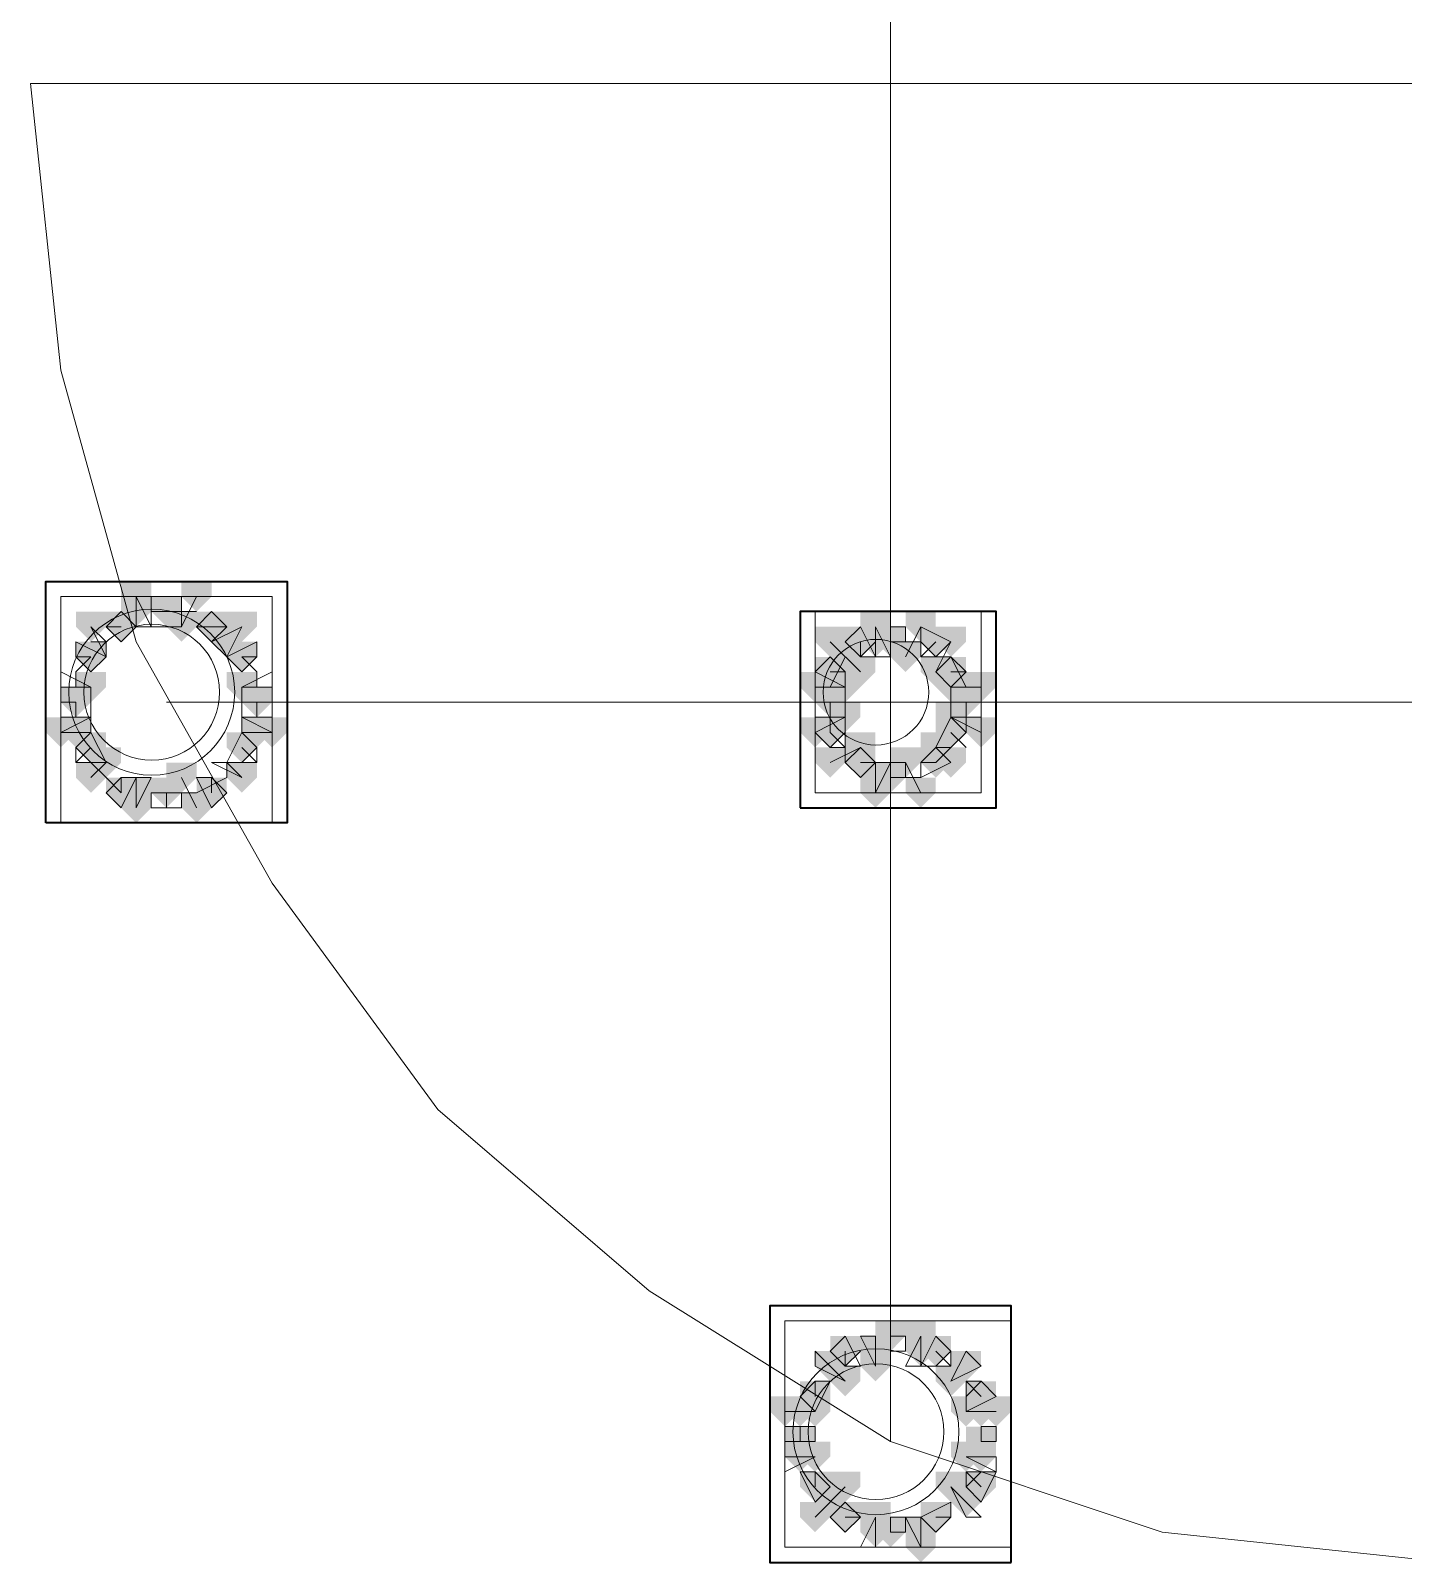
# Model space of a CAD drawing. Header units: millimetres. Extents: x 2315 to 4619, y 1334 to 1897.
# Drawn here: x 3914.03 to 3919.58, y 1548.72 to 1554.92 of the extents above; entities that cross this region are included whole.
import ezdxf

# ---------------------------------------------------------------- set-up
doc = ezdxf.new("R2010")
doc.units = ezdxf.units.MM
for name, color, linetype, true_color in [('PDF_10', 7, 'Continuous', 0x00b85c), ('PDF_AXIS', 7, 'Continuous', 0x00b85c), ('PDF_柱构件', 7, 'Continuous', 0x00b85c), ('PDF_转运站初步方案', 7, 'Continuous', 0x00b85c)]:
    doc.layers.add(name, color=color, linetype=linetype, true_color=true_color)
doc.layers.add('PDF_中心线层', color=1, linetype='Continuous')
doc.layers.add('PDF_粗实线层', color=7, linetype='Continuous')

msp = doc.modelspace()

# ---------------------------------------------------------------- hatches: boundary and pattern name
at = {"layer": 'PDF_10', "transparency": 33554559}
for points in [[(3914.5766, 1552.6298), (3914.5155, 1552.6298), (3914.5155, 1552.5687), (3914.5766, 1552.5076), (3914.6376, 1552.5687), (3914.6376, 1552.6298)], [(3914.5766, 1552.6298), (3914.5155, 1552.6298), (3914.5155, 1552.5687), (3914.5766, 1552.5076), (3914.6376, 1552.5687), (3914.6376, 1552.6298)], [(3914.5766, 1552.6298), (3914.5155, 1552.6298), (3914.5155, 1552.5687), (3914.5766, 1552.5076), (3914.6376, 1552.5687), (3914.6376, 1552.6298)], [(3914.3933, 1552.5687), (3914.3322, 1552.5687), (3914.3322, 1552.5076), (3914.3933, 1552.4466), (3914.4544, 1552.5076), (3914.4544, 1552.5687)], [(3914.3933, 1552.5687), (3914.3322, 1552.5687), (3914.3322, 1552.5076), (3914.3933, 1552.4466), (3914.4544, 1552.5076), (3914.4544, 1552.5687)], [(3914.3933, 1552.5687), (3914.3322, 1552.5687), (3914.3322, 1552.5076), (3914.3933, 1552.4466), (3914.4544, 1552.5076), (3914.4544, 1552.5687)], [(3914.7598, 1552.5687), (3914.6987, 1552.5687), (3914.6987, 1552.5076), (3914.7598, 1552.4466), (3914.8209, 1552.5076), (3914.8209, 1552.5687)], [(3914.7598, 1552.5687), (3914.6987, 1552.5687), (3914.6987, 1552.5076), (3914.7598, 1552.4466), (3914.8209, 1552.5076), (3914.8209, 1552.5687)], [(3914.7598, 1552.5687), (3914.6987, 1552.5687), (3914.6987, 1552.5076), (3914.7598, 1552.4466), (3914.8209, 1552.5076), (3914.8209, 1552.5687)], [(3917.3863, 1552.5076), (3917.3252, 1552.5076), (3917.3252, 1552.4466), (3917.3863, 1552.3855), (3917.4474, 1552.4466), (3917.4474, 1552.5076)], [(3917.3863, 1552.5076), (3917.3252, 1552.5076), (3917.3252, 1552.4466), (3917.3863, 1552.3855), (3917.4474, 1552.4466), (3917.4474, 1552.5076)], [(3917.5085, 1552.5076), (3917.4474, 1552.5076), (3917.4474, 1552.4466), (3917.5085, 1552.3855), (3917.5695, 1552.4466), (3917.5695, 1552.5076)], [(3917.5085, 1552.5076), (3917.4474, 1552.5076), (3917.4474, 1552.4466), (3917.5085, 1552.3855), (3917.5695, 1552.4466), (3917.5695, 1552.5076)], [(3917.6917, 1552.5076), (3917.6306, 1552.5076), (3917.6306, 1552.4466), (3917.6917, 1552.3855), (3917.7528, 1552.4466), (3917.7528, 1552.5076)], [(3917.6917, 1552.5076), (3917.6306, 1552.5076), (3917.6306, 1552.4466), (3917.6917, 1552.3855), (3917.7528, 1552.4466), (3917.7528, 1552.5076)], [(3914.2712, 1552.4466), (3914.2101, 1552.4466), (3914.2101, 1552.3855), (3914.2712, 1552.3244), (3914.3322, 1552.3855), (3914.3322, 1552.4466)], [(3914.2712, 1552.4466), (3914.2101, 1552.4466), (3914.2101, 1552.3855), (3914.2712, 1552.3244), (3914.3322, 1552.3855), (3914.3322, 1552.4466)], [(3914.882, 1552.4466), (3914.8209, 1552.4466), (3914.8209, 1552.3855), (3914.882, 1552.3244), (3914.943, 1552.3855), (3914.943, 1552.4466)], [(3914.882, 1552.4466), (3914.8209, 1552.4466), (3914.8209, 1552.3855), (3914.882, 1552.3244), (3914.943, 1552.3855), (3914.943, 1552.4466)], [(3917.2641, 1552.3855), (3917.203, 1552.3855), (3917.203, 1552.3244), (3917.2641, 1552.2633), (3917.3252, 1552.3244), (3917.3252, 1552.3855)], [(3917.2641, 1552.3855), (3917.203, 1552.3855), (3917.203, 1552.3244), (3917.2641, 1552.2633), (3917.3252, 1552.3244), (3917.3252, 1552.3855)], [(3917.7528, 1552.3855), (3917.6917, 1552.3855), (3917.6917, 1552.3244), (3917.7528, 1552.2633), (3917.8139, 1552.3244), (3917.8139, 1552.3855)], [(3917.7528, 1552.3855), (3917.6917, 1552.3855), (3917.6917, 1552.3244), (3917.7528, 1552.2633), (3917.8139, 1552.3244), (3917.8139, 1552.3855)], [(3914.2101, 1552.2633), (3914.149, 1552.2633), (3914.149, 1552.2022), (3914.2101, 1552.1412), (3914.2712, 1552.2022), (3914.2712, 1552.2633)], [(3914.2101, 1552.2633), (3914.149, 1552.2633), (3914.149, 1552.2022), (3914.2101, 1552.1412), (3914.2712, 1552.2022), (3914.2712, 1552.2633)], [(3914.943, 1552.2633), (3914.882, 1552.2633), (3914.882, 1552.2022), (3914.943, 1552.1412), (3915.0041, 1552.2022), (3915.0041, 1552.2633)], [(3914.943, 1552.2633), (3914.882, 1552.2633), (3914.882, 1552.2022), (3914.943, 1552.1412), (3915.0041, 1552.2022), (3915.0041, 1552.2633)], [(3914.943, 1552.2633), (3914.882, 1552.2633), (3914.882, 1552.2022), (3914.943, 1552.1412), (3915.0041, 1552.2022), (3915.0041, 1552.2633)], [(3917.2641, 1552.2633), (3917.203, 1552.2633), (3917.203, 1552.2022), (3917.2641, 1552.1412), (3917.3252, 1552.2022), (3917.3252, 1552.2633)], [(3917.2641, 1552.2633), (3917.203, 1552.2633), (3917.203, 1552.2022), (3917.2641, 1552.1412), (3917.3252, 1552.2022), (3917.3252, 1552.2633)], [(3917.8139, 1552.2633), (3917.7528, 1552.2633), (3917.7528, 1552.2022), (3917.8139, 1552.1412), (3917.8749, 1552.2022), (3917.8749, 1552.2633)], [(3917.8139, 1552.2633), (3917.7528, 1552.2633), (3917.7528, 1552.2022), (3917.8139, 1552.1412), (3917.8749, 1552.2022), (3917.8749, 1552.2633)], [(3917.2641, 1552.1412), (3917.203, 1552.1412), (3917.203, 1552.0801), (3917.2641, 1552.019), (3917.3252, 1552.0801), (3917.3252, 1552.1412)], [(3917.2641, 1552.1412), (3917.203, 1552.1412), (3917.203, 1552.0801), (3917.2641, 1552.019), (3917.3252, 1552.0801), (3917.3252, 1552.1412)], [(3917.7528, 1552.1412), (3917.6917, 1552.1412), (3917.6917, 1552.0801), (3917.7528, 1552.019), (3917.8139, 1552.0801), (3917.8139, 1552.1412)], [(3917.7528, 1552.1412), (3917.6917, 1552.1412), (3917.6917, 1552.0801), (3917.7528, 1552.019), (3917.8139, 1552.0801), (3917.8139, 1552.1412)], [(3914.2712, 1552.0801), (3914.2101, 1552.0801), (3914.2101, 1552.019), (3914.2712, 1551.9579), (3914.3322, 1552.019), (3914.3322, 1552.0801)], [(3914.2712, 1552.0801), (3914.2101, 1552.0801), (3914.2101, 1552.019), (3914.2712, 1551.9579), (3914.3322, 1552.019), (3914.3322, 1552.0801)], [(3914.882, 1552.0801), (3914.8209, 1552.0801), (3914.8209, 1552.019), (3914.882, 1551.9579), (3914.943, 1552.019), (3914.943, 1552.0801)], [(3914.882, 1552.0801), (3914.8209, 1552.0801), (3914.8209, 1552.019), (3914.882, 1551.9579), (3914.943, 1552.019), (3914.943, 1552.0801)], [(3917.3863, 1552.019), (3917.3252, 1552.019), (3917.3252, 1551.9579), (3917.3863, 1551.8968), (3917.4474, 1551.9579), (3917.4474, 1552.019)], [(3917.3863, 1552.019), (3917.3252, 1552.019), (3917.3252, 1551.9579), (3917.3863, 1551.8968), (3917.4474, 1551.9579), (3917.4474, 1552.019)], [(3917.3863, 1552.019), (3917.3252, 1552.019), (3917.3252, 1551.9579), (3917.3863, 1551.8968), (3917.4474, 1551.9579), (3917.4474, 1552.019)], [(3917.6917, 1552.019), (3917.6306, 1552.019), (3917.6306, 1551.9579), (3917.6917, 1551.8968), (3917.7528, 1551.9579), (3917.7528, 1552.019)], [(3917.6917, 1552.019), (3917.6306, 1552.019), (3917.6306, 1551.9579), (3917.6917, 1551.8968), (3917.7528, 1551.9579), (3917.7528, 1552.019)], [(3917.5085, 1551.9579), (3917.4474, 1551.9579), (3917.4474, 1551.8968), (3917.5085, 1551.8357), (3917.5695, 1551.8968), (3917.5695, 1551.9579)], [(3917.5085, 1551.9579), (3917.4474, 1551.9579), (3917.4474, 1551.8968), (3917.5085, 1551.8357), (3917.5695, 1551.8968), (3917.5695, 1551.9579)], [(3914.3933, 1551.8968), (3914.3322, 1551.8968), (3914.3322, 1551.8357), (3914.3933, 1551.7747), (3914.4544, 1551.8357), (3914.4544, 1551.8968)], [(3914.3933, 1551.8968), (3914.3322, 1551.8968), (3914.3322, 1551.8357), (3914.3933, 1551.7747), (3914.4544, 1551.8357), (3914.4544, 1551.8968)], [(3914.5766, 1551.8968), (3914.5155, 1551.8968), (3914.5155, 1551.8357), (3914.5766, 1551.7747), (3914.6376, 1551.8357), (3914.6376, 1551.8968)], [(3914.5766, 1551.8968), (3914.5155, 1551.8968), (3914.5155, 1551.8357), (3914.5766, 1551.7747), (3914.6376, 1551.8357), (3914.6376, 1551.8968)], [(3914.7598, 1551.8968), (3914.6987, 1551.8968), (3914.6987, 1551.8357), (3914.7598, 1551.7747), (3914.8209, 1551.8357), (3914.8209, 1551.8968)], [(3914.7598, 1551.8968), (3914.6987, 1551.8968), (3914.6987, 1551.8357), (3914.7598, 1551.7747), (3914.8209, 1551.8357), (3914.8209, 1551.8968)], [(3917.5085, 1549.6979), (3917.4474, 1549.6979), (3917.4474, 1549.6368), (3917.5085, 1549.5757), (3917.5695, 1549.6368), (3917.5695, 1549.6979)], [(3917.5085, 1549.6979), (3917.4474, 1549.6979), (3917.4474, 1549.6368), (3917.5085, 1549.5757), (3917.5695, 1549.6368), (3917.5695, 1549.6979)], [(3917.3252, 1549.6368), (3917.2641, 1549.6368), (3917.2641, 1549.5757), (3917.3252, 1549.5147), (3917.3863, 1549.5757), (3917.3863, 1549.6368)], [(3917.3252, 1549.6368), (3917.2641, 1549.6368), (3917.2641, 1549.5757), (3917.3252, 1549.5147), (3917.3863, 1549.5757), (3917.3863, 1549.6368)], [(3917.6917, 1549.6368), (3917.6306, 1549.6368), (3917.6306, 1549.5757), (3917.6917, 1549.5147), (3917.7528, 1549.5757), (3917.7528, 1549.6368)], [(3917.6917, 1549.6368), (3917.6306, 1549.6368), (3917.6306, 1549.5757), (3917.6917, 1549.5147), (3917.7528, 1549.5757), (3917.7528, 1549.6368)], [(3917.203, 1549.4536), (3917.142, 1549.4536), (3917.142, 1549.3925), (3917.203, 1549.3314), (3917.2641, 1549.3925), (3917.2641, 1549.4536)], [(3917.203, 1549.4536), (3917.142, 1549.4536), (3917.142, 1549.3925), (3917.203, 1549.3314), (3917.2641, 1549.3925), (3917.2641, 1549.4536)], [(3917.8749, 1549.4536), (3917.8139, 1549.4536), (3917.8139, 1549.3925), (3917.8749, 1549.3314), (3917.936, 1549.3925), (3917.936, 1549.4536)], [(3917.8749, 1549.4536), (3917.8139, 1549.4536), (3917.8139, 1549.3925), (3917.8749, 1549.3314), (3917.936, 1549.3925), (3917.936, 1549.4536)], [(3917.142, 1549.2703), (3917.0809, 1549.2703), (3917.0809, 1549.2093), (3917.142, 1549.1482), (3917.203, 1549.2093), (3917.203, 1549.2703)], [(3917.142, 1549.2703), (3917.0809, 1549.2703), (3917.0809, 1549.2093), (3917.142, 1549.1482), (3917.203, 1549.2093), (3917.203, 1549.2703)], [(3917.8749, 1549.2703), (3917.8139, 1549.2703), (3917.8139, 1549.2093), (3917.8749, 1549.1482), (3917.936, 1549.2093), (3917.936, 1549.2703)], [(3917.8749, 1549.2703), (3917.8139, 1549.2703), (3917.8139, 1549.2093), (3917.8749, 1549.1482), (3917.936, 1549.2093), (3917.936, 1549.2703)], [(3917.203, 1549.0871), (3917.142, 1549.0871), (3917.142, 1549.026), (3917.203, 1548.9649), (3917.2641, 1549.026), (3917.2641, 1549.0871)], [(3917.203, 1549.0871), (3917.142, 1549.0871), (3917.142, 1549.026), (3917.203, 1548.9649), (3917.2641, 1549.026), (3917.2641, 1549.0871)], [(3917.8749, 1549.0871), (3917.8139, 1549.0871), (3917.8139, 1549.026), (3917.8749, 1548.9649), (3917.936, 1549.026), (3917.936, 1549.0871)], [(3917.8749, 1549.0871), (3917.8139, 1549.0871), (3917.8139, 1549.026), (3917.8749, 1548.9649), (3917.936, 1549.026), (3917.936, 1549.0871)], [(3917.3252, 1548.9649), (3917.2641, 1548.9649), (3917.2641, 1548.9039), (3917.3252, 1548.8428), (3917.3863, 1548.9039), (3917.3863, 1548.9649)], [(3917.3252, 1548.9649), (3917.2641, 1548.9649), (3917.2641, 1548.9039), (3917.3252, 1548.8428), (3917.3863, 1548.9039), (3917.3863, 1548.9649)], [(3917.3252, 1548.9649), (3917.2641, 1548.9649), (3917.2641, 1548.9039), (3917.3252, 1548.8428), (3917.3863, 1548.9039), (3917.3863, 1548.9649)], [(3917.6917, 1548.9649), (3917.6306, 1548.9649), (3917.6306, 1548.9039), (3917.6917, 1548.8428), (3917.7528, 1548.9039), (3917.7528, 1548.9649)], [(3917.6917, 1548.9649), (3917.6306, 1548.9649), (3917.6306, 1548.9039), (3917.6917, 1548.8428), (3917.7528, 1548.9039), (3917.7528, 1548.9649)], [(3917.5085, 1548.9039), (3917.4474, 1548.9039), (3917.4474, 1548.8428), (3917.5085, 1548.7817), (3917.5695, 1548.8428), (3917.5695, 1548.9039)], [(3917.5085, 1548.9039), (3917.4474, 1548.9039), (3917.4474, 1548.8428), (3917.5085, 1548.7817), (3917.5695, 1548.8428), (3917.5695, 1548.9039)]]:
    msp.add_hatch(color=6, dxfattribs=at).paths.add_polyline_path(points)
at = {"layer": 'PDF_柱构件', "transparency": 33554559}
for points in [[(3914.4544, 1552.6909), (3914.3933, 1552.6909), (3914.3933, 1552.6298), (3914.4544, 1552.5687), (3914.5155, 1552.6298), (3914.5155, 1552.6909)], [(3914.6987, 1552.6909), (3914.6376, 1552.6909), (3914.6376, 1552.6298), (3914.6987, 1552.5687), (3914.7598, 1552.6298), (3914.7598, 1552.6909)], [(3914.4544, 1552.6298), (3914.3933, 1552.6298), (3914.3933, 1552.5687), (3914.4544, 1552.5076), (3914.5155, 1552.5687), (3914.5155, 1552.6298)], [(3914.2712, 1552.5687), (3914.2101, 1552.5687), (3914.2101, 1552.5076), (3914.2712, 1552.4466), (3914.3322, 1552.5076), (3914.3322, 1552.5687)], [(3914.6376, 1552.5687), (3914.5766, 1552.5687), (3914.5766, 1552.5076), (3914.6376, 1552.4466), (3914.6987, 1552.5076), (3914.6987, 1552.5687)], [(3914.882, 1552.5687), (3914.8209, 1552.5687), (3914.8209, 1552.5076), (3914.882, 1552.4466), (3914.943, 1552.5076), (3914.943, 1552.5687)], [(3917.4474, 1552.5687), (3917.3863, 1552.5687), (3917.3863, 1552.5076), (3917.4474, 1552.4466), (3917.5085, 1552.5076), (3917.5085, 1552.5687)], [(3917.6306, 1552.5687), (3917.5695, 1552.5687), (3917.5695, 1552.5076), (3917.6306, 1552.4466), (3917.6917, 1552.5076), (3917.6917, 1552.5687)], [(3914.8209, 1552.5076), (3914.7598, 1552.5076), (3914.7598, 1552.4466), (3914.8209, 1552.3855), (3914.882, 1552.4466), (3914.882, 1552.5076)], [(3917.2641, 1552.5076), (3917.203, 1552.5076), (3917.203, 1552.4466), (3917.2641, 1552.3855), (3917.3252, 1552.4466), (3917.3252, 1552.5076)], [(3917.4474, 1552.5076), (3917.3863, 1552.5076), (3917.3863, 1552.4466), (3917.4474, 1552.3855), (3917.5085, 1552.4466), (3917.5085, 1552.5076)], [(3917.7528, 1552.5076), (3917.6917, 1552.5076), (3917.6917, 1552.4466), (3917.7528, 1552.3855), (3917.8139, 1552.4466), (3917.8139, 1552.5076)], [(3917.3252, 1552.4466), (3917.2641, 1552.4466), (3917.2641, 1552.3855), (3917.3252, 1552.3244), (3917.3863, 1552.3855), (3917.3863, 1552.4466)], [(3917.5695, 1552.4466), (3917.5085, 1552.4466), (3917.5085, 1552.3855), (3917.5695, 1552.3244), (3917.6306, 1552.3855), (3917.6306, 1552.4466)], [(3917.3863, 1552.3855), (3917.3252, 1552.3855), (3917.3252, 1552.3244), (3917.3863, 1552.2633), (3917.4474, 1552.3244), (3917.4474, 1552.3855)], [(3917.6917, 1552.3855), (3917.6306, 1552.3855), (3917.6306, 1552.3244), (3917.6917, 1552.2633), (3917.7528, 1552.3244), (3917.7528, 1552.3855)], [(3914.2712, 1552.3244), (3914.2101, 1552.3244), (3914.2101, 1552.2633), (3914.2712, 1552.2022), (3914.3322, 1552.2633), (3914.3322, 1552.3244)], [(3914.882, 1552.3244), (3914.8209, 1552.3244), (3914.8209, 1552.2633), (3914.882, 1552.2022), (3914.943, 1552.2633), (3914.943, 1552.3244)], [(3917.203, 1552.3244), (3917.142, 1552.3244), (3917.142, 1552.2633), (3917.203, 1552.2022), (3917.2641, 1552.2633), (3917.2641, 1552.3244)], [(3917.2641, 1552.3244), (3917.203, 1552.3244), (3917.203, 1552.2633), (3917.2641, 1552.2022), (3917.3252, 1552.2633), (3917.3252, 1552.3244)], [(3917.3252, 1552.3244), (3917.2641, 1552.3244), (3917.2641, 1552.2633), (3917.3252, 1552.2022), (3917.3863, 1552.2633), (3917.3863, 1552.3244)], [(3917.7528, 1552.3244), (3917.6917, 1552.3244), (3917.6917, 1552.2633), (3917.7528, 1552.2022), (3917.8139, 1552.2633), (3917.8139, 1552.3244)], [(3917.8139, 1552.3244), (3917.7528, 1552.3244), (3917.7528, 1552.2633), (3917.8139, 1552.2022), (3917.8749, 1552.2633), (3917.8749, 1552.3244)], [(3917.8749, 1552.3244), (3917.8139, 1552.3244), (3917.8139, 1552.2633), (3917.8749, 1552.2022), (3917.936, 1552.2633), (3917.936, 1552.3244)], [(3917.3252, 1552.2022), (3917.2641, 1552.2022), (3917.2641, 1552.1412), (3917.3252, 1552.0801), (3917.3863, 1552.1412), (3917.3863, 1552.2022)], [(3917.7528, 1552.2022), (3917.6917, 1552.2022), (3917.6917, 1552.1412), (3917.7528, 1552.0801), (3917.8139, 1552.1412), (3917.8139, 1552.2022)], [(3914.149, 1552.1412), (3914.0879, 1552.1412), (3914.0879, 1552.0801), (3914.149, 1552.019), (3914.2101, 1552.0801), (3914.2101, 1552.1412)], [(3914.2101, 1552.1412), (3914.149, 1552.1412), (3914.149, 1552.0801), (3914.2101, 1552.019), (3914.2712, 1552.0801), (3914.2712, 1552.1412)], [(3914.943, 1552.1412), (3914.882, 1552.1412), (3914.882, 1552.0801), (3914.943, 1552.019), (3915.0041, 1552.0801), (3915.0041, 1552.1412)], [(3915.0041, 1552.1412), (3914.943, 1552.1412), (3914.943, 1552.0801), (3915.0041, 1552.019), (3915.0652, 1552.0801), (3915.0652, 1552.1412)], [(3917.203, 1552.1412), (3917.142, 1552.1412), (3917.142, 1552.0801), (3917.203, 1552.019), (3917.2641, 1552.0801), (3917.2641, 1552.1412)], [(3917.8749, 1552.1412), (3917.8139, 1552.1412), (3917.8139, 1552.0801), (3917.8749, 1552.019), (3917.936, 1552.0801), (3917.936, 1552.1412)], [(3917.3863, 1552.0801), (3917.3252, 1552.0801), (3917.3252, 1552.019), (3917.3863, 1551.9579), (3917.4474, 1552.019), (3917.4474, 1552.0801)], [(3917.6917, 1552.0801), (3917.6306, 1552.0801), (3917.6306, 1552.019), (3917.6917, 1551.9579), (3917.7528, 1552.019), (3917.7528, 1552.0801)], [(3914.3322, 1552.019), (3914.2712, 1552.019), (3914.2712, 1551.9579), (3914.3322, 1551.8968), (3914.3933, 1551.9579), (3914.3933, 1552.019)], [(3917.2641, 1552.019), (3917.203, 1552.019), (3917.203, 1551.9579), (3917.2641, 1551.8968), (3917.3252, 1551.9579), (3917.3252, 1552.019)], [(3917.5695, 1552.019), (3917.5085, 1552.019), (3917.5085, 1551.9579), (3917.5695, 1551.8968), (3917.6306, 1551.9579), (3917.6306, 1552.019)], [(3917.7528, 1552.019), (3917.6917, 1552.019), (3917.6917, 1551.9579), (3917.7528, 1551.8968), (3917.8139, 1551.9579), (3917.8139, 1552.019)], [(3914.2712, 1551.9579), (3914.2101, 1551.9579), (3914.2101, 1551.8968), (3914.2712, 1551.8357), (3914.3322, 1551.8968), (3914.3322, 1551.9579)], [(3914.6376, 1551.9579), (3914.5766, 1551.9579), (3914.5766, 1551.8968), (3914.6376, 1551.8357), (3914.6987, 1551.8968), (3914.6987, 1551.9579)], [(3914.882, 1551.9579), (3914.8209, 1551.9579), (3914.8209, 1551.8968), (3914.882, 1551.8357), (3914.943, 1551.8968), (3914.943, 1551.9579)], [(3917.4474, 1551.9579), (3917.3863, 1551.9579), (3917.3863, 1551.8968), (3917.4474, 1551.8357), (3917.5085, 1551.8968), (3917.5085, 1551.9579)], [(3914.4544, 1551.8968), (3914.3933, 1551.8968), (3914.3933, 1551.8357), (3914.4544, 1551.7747), (3914.5155, 1551.8357), (3914.5155, 1551.8968)], [(3917.4474, 1551.8968), (3917.3863, 1551.8968), (3917.3863, 1551.8357), (3917.4474, 1551.7747), (3917.5085, 1551.8357), (3917.5085, 1551.8968)], [(3917.6306, 1551.8968), (3917.5695, 1551.8968), (3917.5695, 1551.8357), (3917.6306, 1551.7747), (3917.6917, 1551.8357), (3917.6917, 1551.8968)], [(3914.4544, 1551.8357), (3914.3933, 1551.8357), (3914.3933, 1551.7747), (3914.4544, 1551.7136), (3914.5155, 1551.7747), (3914.5155, 1551.8357)], [(3914.6987, 1551.8357), (3914.6376, 1551.8357), (3914.6376, 1551.7747), (3914.6987, 1551.7136), (3914.7598, 1551.7747), (3914.7598, 1551.8357)], [(3917.6306, 1549.6979), (3917.5695, 1549.6979), (3917.5695, 1549.6368), (3917.6306, 1549.5757), (3917.6917, 1549.6368), (3917.6917, 1549.6979)], [(3917.4474, 1549.6368), (3917.3863, 1549.6368), (3917.3863, 1549.5757), (3917.4474, 1549.5147), (3917.5085, 1549.5757), (3917.5085, 1549.6368)], [(3917.6306, 1549.6368), (3917.5695, 1549.6368), (3917.5695, 1549.5757), (3917.6306, 1549.5147), (3917.6917, 1549.5757), (3917.6917, 1549.6368)], [(3917.2641, 1549.5757), (3917.203, 1549.5757), (3917.203, 1549.5147), (3917.2641, 1549.4536), (3917.3252, 1549.5147), (3917.3252, 1549.5757)], [(3917.4474, 1549.5757), (3917.3863, 1549.5757), (3917.3863, 1549.5147), (3917.4474, 1549.4536), (3917.5085, 1549.5147), (3917.5085, 1549.5757)], [(3917.8139, 1549.5757), (3917.7528, 1549.5757), (3917.7528, 1549.5147), (3917.8139, 1549.4536), (3917.8749, 1549.5147), (3917.8749, 1549.5757)], [(3917.3252, 1549.5147), (3917.2641, 1549.5147), (3917.2641, 1549.4536), (3917.3252, 1549.3925), (3917.3863, 1549.4536), (3917.3863, 1549.5147)], [(3917.7528, 1549.5147), (3917.6917, 1549.5147), (3917.6917, 1549.4536), (3917.7528, 1549.3925), (3917.8139, 1549.4536), (3917.8139, 1549.5147)], [(3917.0809, 1549.3925), (3917.0198, 1549.3925), (3917.0198, 1549.3314), (3917.0809, 1549.2703), (3917.142, 1549.3314), (3917.142, 1549.3925)], [(3917.142, 1549.3925), (3917.0809, 1549.3925), (3917.0809, 1549.3314), (3917.142, 1549.2703), (3917.203, 1549.3314), (3917.203, 1549.3925)], [(3917.203, 1549.3925), (3917.142, 1549.3925), (3917.142, 1549.3314), (3917.203, 1549.2703), (3917.2641, 1549.3314), (3917.2641, 1549.3925)], [(3917.8139, 1549.3925), (3917.7528, 1549.3925), (3917.7528, 1549.3314), (3917.8139, 1549.2703), (3917.8749, 1549.3314), (3917.8749, 1549.3925)], [(3917.8749, 1549.3925), (3917.8139, 1549.3925), (3917.8139, 1549.3314), (3917.8749, 1549.2703), (3917.936, 1549.3314), (3917.936, 1549.3925)], [(3917.936, 1549.3925), (3917.8749, 1549.3925), (3917.8749, 1549.3314), (3917.936, 1549.2703), (3917.9971, 1549.3314), (3917.9971, 1549.3925)], [(3917.142, 1549.2093), (3917.0809, 1549.2093), (3917.0809, 1549.1482), (3917.142, 1549.0871), (3917.203, 1549.1482), (3917.203, 1549.2093)], [(3917.203, 1549.2093), (3917.142, 1549.2093), (3917.142, 1549.1482), (3917.203, 1549.0871), (3917.2641, 1549.1482), (3917.2641, 1549.2093)], [(3917.8139, 1549.2093), (3917.7528, 1549.2093), (3917.7528, 1549.1482), (3917.8139, 1549.0871), (3917.8749, 1549.1482), (3917.8749, 1549.2093)], [(3917.8749, 1549.2093), (3917.8139, 1549.2093), (3917.8139, 1549.1482), (3917.8749, 1549.0871), (3917.936, 1549.1482), (3917.936, 1549.2093)], [(3917.3252, 1549.0871), (3917.2641, 1549.0871), (3917.2641, 1549.026), (3917.3252, 1548.9649), (3917.3863, 1549.026), (3917.3863, 1549.0871)], [(3917.7528, 1549.0871), (3917.6917, 1549.0871), (3917.6917, 1549.026), (3917.7528, 1548.9649), (3917.8139, 1549.026), (3917.8139, 1549.0871)], [(3917.2641, 1549.026), (3917.203, 1549.026), (3917.203, 1548.9649), (3917.2641, 1548.9039), (3917.3252, 1548.9649), (3917.3252, 1549.026)], [(3917.8139, 1549.026), (3917.7528, 1549.026), (3917.7528, 1548.9649), (3917.8139, 1548.9039), (3917.8749, 1548.9649), (3917.8749, 1549.026)], [(3917.203, 1548.9649), (3917.142, 1548.9649), (3917.142, 1548.9039), (3917.203, 1548.8428), (3917.2641, 1548.9039), (3917.2641, 1548.9649)], [(3917.4474, 1548.9649), (3917.3863, 1548.9649), (3917.3863, 1548.9039), (3917.4474, 1548.8428), (3917.5085, 1548.9039), (3917.5085, 1548.9649)], [(3917.4474, 1548.9039), (3917.3863, 1548.9039), (3917.3863, 1548.8428), (3917.4474, 1548.7817), (3917.5085, 1548.8428), (3917.5085, 1548.9039)], [(3917.6306, 1548.9039), (3917.5695, 1548.9039), (3917.5695, 1548.8428), (3917.6306, 1548.7817), (3917.6917, 1548.8428), (3917.6917, 1548.9039)], [(3917.6306, 1548.8428), (3917.5695, 1548.8428), (3917.5695, 1548.7817), (3917.6306, 1548.7206), (3917.6917, 1548.7817), (3917.6917, 1548.8428)]]:
    msp.add_hatch(color=6, dxfattribs=at).paths.add_polyline_path(points)
at = {"layer": 'PDF_转运站初步方案', "transparency": 33554559}
for points in [[(3914.5766, 1552.6298), (3914.5155, 1552.6298), (3914.5155, 1552.5687), (3914.5766, 1552.5076), (3914.6376, 1552.5687), (3914.6376, 1552.6298)], [(3914.5766, 1552.6298), (3914.5155, 1552.6298), (3914.5155, 1552.5687), (3914.5766, 1552.5076), (3914.6376, 1552.5687), (3914.6376, 1552.6298)], [(3914.3933, 1552.5687), (3914.3322, 1552.5687), (3914.3322, 1552.5076), (3914.3933, 1552.4466), (3914.4544, 1552.5076), (3914.4544, 1552.5687)], [(3914.3933, 1552.5687), (3914.3322, 1552.5687), (3914.3322, 1552.5076), (3914.3933, 1552.4466), (3914.4544, 1552.5076), (3914.4544, 1552.5687)], [(3914.7598, 1552.5687), (3914.6987, 1552.5687), (3914.6987, 1552.5076), (3914.7598, 1552.4466), (3914.8209, 1552.5076), (3914.8209, 1552.5687)], [(3914.7598, 1552.5687), (3914.6987, 1552.5687), (3914.6987, 1552.5076), (3914.7598, 1552.4466), (3914.8209, 1552.5076), (3914.8209, 1552.5687)], [(3917.3863, 1552.5076), (3917.3252, 1552.5076), (3917.3252, 1552.4466), (3917.3863, 1552.3855), (3917.4474, 1552.4466), (3917.4474, 1552.5076)], [(3917.3863, 1552.5076), (3917.3252, 1552.5076), (3917.3252, 1552.4466), (3917.3863, 1552.3855), (3917.4474, 1552.4466), (3917.4474, 1552.5076)], [(3917.5085, 1552.5076), (3917.4474, 1552.5076), (3917.4474, 1552.4466), (3917.5085, 1552.3855), (3917.5695, 1552.4466), (3917.5695, 1552.5076)], [(3917.5085, 1552.5076), (3917.4474, 1552.5076), (3917.4474, 1552.4466), (3917.5085, 1552.3855), (3917.5695, 1552.4466), (3917.5695, 1552.5076)], [(3917.6917, 1552.5076), (3917.6306, 1552.5076), (3917.6306, 1552.4466), (3917.6917, 1552.3855), (3917.7528, 1552.4466), (3917.7528, 1552.5076)], [(3917.6917, 1552.5076), (3917.6306, 1552.5076), (3917.6306, 1552.4466), (3917.6917, 1552.3855), (3917.7528, 1552.4466), (3917.7528, 1552.5076)], [(3914.2712, 1552.4466), (3914.2101, 1552.4466), (3914.2101, 1552.3855), (3914.2712, 1552.3244), (3914.3322, 1552.3855), (3914.3322, 1552.4466)], [(3914.2712, 1552.4466), (3914.2101, 1552.4466), (3914.2101, 1552.3855), (3914.2712, 1552.3244), (3914.3322, 1552.3855), (3914.3322, 1552.4466)], [(3914.882, 1552.4466), (3914.8209, 1552.4466), (3914.8209, 1552.3855), (3914.882, 1552.3244), (3914.943, 1552.3855), (3914.943, 1552.4466)], [(3914.882, 1552.4466), (3914.8209, 1552.4466), (3914.8209, 1552.3855), (3914.882, 1552.3244), (3914.943, 1552.3855), (3914.943, 1552.4466)], [(3917.2641, 1552.3855), (3917.203, 1552.3855), (3917.203, 1552.3244), (3917.2641, 1552.2633), (3917.3252, 1552.3244), (3917.3252, 1552.3855)], [(3917.2641, 1552.3855), (3917.203, 1552.3855), (3917.203, 1552.3244), (3917.2641, 1552.2633), (3917.3252, 1552.3244), (3917.3252, 1552.3855)], [(3917.7528, 1552.3855), (3917.6917, 1552.3855), (3917.6917, 1552.3244), (3917.7528, 1552.2633), (3917.8139, 1552.3244), (3917.8139, 1552.3855)], [(3917.7528, 1552.3855), (3917.6917, 1552.3855), (3917.6917, 1552.3244), (3917.7528, 1552.2633), (3917.8139, 1552.3244), (3917.8139, 1552.3855)], [(3914.2101, 1552.2633), (3914.149, 1552.2633), (3914.149, 1552.2022), (3914.2101, 1552.1412), (3914.2712, 1552.2022), (3914.2712, 1552.2633)], [(3914.2101, 1552.2633), (3914.149, 1552.2633), (3914.149, 1552.2022), (3914.2101, 1552.1412), (3914.2712, 1552.2022), (3914.2712, 1552.2633)], [(3914.943, 1552.2633), (3914.882, 1552.2633), (3914.882, 1552.2022), (3914.943, 1552.1412), (3915.0041, 1552.2022), (3915.0041, 1552.2633)], [(3914.943, 1552.2633), (3914.882, 1552.2633), (3914.882, 1552.2022), (3914.943, 1552.1412), (3915.0041, 1552.2022), (3915.0041, 1552.2633)], [(3917.2641, 1552.2633), (3917.203, 1552.2633), (3917.203, 1552.2022), (3917.2641, 1552.1412), (3917.3252, 1552.2022), (3917.3252, 1552.2633)], [(3917.2641, 1552.2633), (3917.203, 1552.2633), (3917.203, 1552.2022), (3917.2641, 1552.1412), (3917.3252, 1552.2022), (3917.3252, 1552.2633)], [(3917.8139, 1552.2633), (3917.7528, 1552.2633), (3917.7528, 1552.2022), (3917.8139, 1552.1412), (3917.8749, 1552.2022), (3917.8749, 1552.2633)], [(3917.8139, 1552.2633), (3917.7528, 1552.2633), (3917.7528, 1552.2022), (3917.8139, 1552.1412), (3917.8749, 1552.2022), (3917.8749, 1552.2633)], [(3917.2641, 1552.1412), (3917.203, 1552.1412), (3917.203, 1552.0801), (3917.2641, 1552.019), (3917.3252, 1552.0801), (3917.3252, 1552.1412)], [(3917.2641, 1552.1412), (3917.203, 1552.1412), (3917.203, 1552.0801), (3917.2641, 1552.019), (3917.3252, 1552.0801), (3917.3252, 1552.1412)], [(3917.7528, 1552.1412), (3917.6917, 1552.1412), (3917.6917, 1552.0801), (3917.7528, 1552.019), (3917.8139, 1552.0801), (3917.8139, 1552.1412)], [(3917.7528, 1552.1412), (3917.6917, 1552.1412), (3917.6917, 1552.0801), (3917.7528, 1552.019), (3917.8139, 1552.0801), (3917.8139, 1552.1412)], [(3914.2712, 1552.0801), (3914.2101, 1552.0801), (3914.2101, 1552.019), (3914.2712, 1551.9579), (3914.3322, 1552.019), (3914.3322, 1552.0801)], [(3914.2712, 1552.0801), (3914.2101, 1552.0801), (3914.2101, 1552.019), (3914.2712, 1551.9579), (3914.3322, 1552.019), (3914.3322, 1552.0801)], [(3914.882, 1552.0801), (3914.8209, 1552.0801), (3914.8209, 1552.019), (3914.882, 1551.9579), (3914.943, 1552.019), (3914.943, 1552.0801)], [(3914.882, 1552.0801), (3914.8209, 1552.0801), (3914.8209, 1552.019), (3914.882, 1551.9579), (3914.943, 1552.019), (3914.943, 1552.0801)], [(3917.3863, 1552.019), (3917.3252, 1552.019), (3917.3252, 1551.9579), (3917.3863, 1551.8968), (3917.4474, 1551.9579), (3917.4474, 1552.019)], [(3917.3863, 1552.019), (3917.3252, 1552.019), (3917.3252, 1551.9579), (3917.3863, 1551.8968), (3917.4474, 1551.9579), (3917.4474, 1552.019)], [(3917.6917, 1552.019), (3917.6306, 1552.019), (3917.6306, 1551.9579), (3917.6917, 1551.8968), (3917.7528, 1551.9579), (3917.7528, 1552.019)], [(3917.6917, 1552.019), (3917.6306, 1552.019), (3917.6306, 1551.9579), (3917.6917, 1551.8968), (3917.7528, 1551.9579), (3917.7528, 1552.019)], [(3917.5085, 1551.9579), (3917.4474, 1551.9579), (3917.4474, 1551.8968), (3917.5085, 1551.8357), (3917.5695, 1551.8968), (3917.5695, 1551.9579)], [(3917.5085, 1551.9579), (3917.4474, 1551.9579), (3917.4474, 1551.8968), (3917.5085, 1551.8357), (3917.5695, 1551.8968), (3917.5695, 1551.9579)], [(3914.3933, 1551.8968), (3914.3322, 1551.8968), (3914.3322, 1551.8357), (3914.3933, 1551.7747), (3914.4544, 1551.8357), (3914.4544, 1551.8968)], [(3914.3933, 1551.8968), (3914.3322, 1551.8968), (3914.3322, 1551.8357), (3914.3933, 1551.7747), (3914.4544, 1551.8357), (3914.4544, 1551.8968)], [(3914.5766, 1551.8968), (3914.5155, 1551.8968), (3914.5155, 1551.8357), (3914.5766, 1551.7747), (3914.6376, 1551.8357), (3914.6376, 1551.8968)], [(3914.5766, 1551.8968), (3914.5155, 1551.8968), (3914.5155, 1551.8357), (3914.5766, 1551.7747), (3914.6376, 1551.8357), (3914.6376, 1551.8968)], [(3914.7598, 1551.8968), (3914.6987, 1551.8968), (3914.6987, 1551.8357), (3914.7598, 1551.7747), (3914.8209, 1551.8357), (3914.8209, 1551.8968)], [(3914.7598, 1551.8968), (3914.6987, 1551.8968), (3914.6987, 1551.8357), (3914.7598, 1551.7747), (3914.8209, 1551.8357), (3914.8209, 1551.8968)], [(3917.5085, 1549.6979), (3917.4474, 1549.6979), (3917.4474, 1549.6368), (3917.5085, 1549.5757), (3917.5695, 1549.6368), (3917.5695, 1549.6979)], [(3917.5085, 1549.6979), (3917.4474, 1549.6979), (3917.4474, 1549.6368), (3917.5085, 1549.5757), (3917.5695, 1549.6368), (3917.5695, 1549.6979)], [(3917.3252, 1549.6368), (3917.2641, 1549.6368), (3917.2641, 1549.5757), (3917.3252, 1549.5147), (3917.3863, 1549.5757), (3917.3863, 1549.6368)], [(3917.3252, 1549.6368), (3917.2641, 1549.6368), (3917.2641, 1549.5757), (3917.3252, 1549.5147), (3917.3863, 1549.5757), (3917.3863, 1549.6368)], [(3917.6917, 1549.6368), (3917.6306, 1549.6368), (3917.6306, 1549.5757), (3917.6917, 1549.5147), (3917.7528, 1549.5757), (3917.7528, 1549.6368)], [(3917.6917, 1549.6368), (3917.6306, 1549.6368), (3917.6306, 1549.5757), (3917.6917, 1549.5147), (3917.7528, 1549.5757), (3917.7528, 1549.6368)], [(3917.203, 1549.4536), (3917.142, 1549.4536), (3917.142, 1549.3925), (3917.203, 1549.3314), (3917.2641, 1549.3925), (3917.2641, 1549.4536)], [(3917.203, 1549.4536), (3917.142, 1549.4536), (3917.142, 1549.3925), (3917.203, 1549.3314), (3917.2641, 1549.3925), (3917.2641, 1549.4536)], [(3917.8749, 1549.4536), (3917.8139, 1549.4536), (3917.8139, 1549.3925), (3917.8749, 1549.3314), (3917.936, 1549.3925), (3917.936, 1549.4536)], [(3917.8749, 1549.4536), (3917.8139, 1549.4536), (3917.8139, 1549.3925), (3917.8749, 1549.3314), (3917.936, 1549.3925), (3917.936, 1549.4536)], [(3917.142, 1549.2703), (3917.0809, 1549.2703), (3917.0809, 1549.2093), (3917.142, 1549.1482), (3917.203, 1549.2093), (3917.203, 1549.2703)], [(3917.142, 1549.2703), (3917.0809, 1549.2703), (3917.0809, 1549.2093), (3917.142, 1549.1482), (3917.203, 1549.2093), (3917.203, 1549.2703)], [(3917.8749, 1549.2703), (3917.8139, 1549.2703), (3917.8139, 1549.2093), (3917.8749, 1549.1482), (3917.936, 1549.2093), (3917.936, 1549.2703)], [(3917.8749, 1549.2703), (3917.8139, 1549.2703), (3917.8139, 1549.2093), (3917.8749, 1549.1482), (3917.936, 1549.2093), (3917.936, 1549.2703)], [(3917.203, 1549.0871), (3917.142, 1549.0871), (3917.142, 1549.026), (3917.203, 1548.9649), (3917.2641, 1549.026), (3917.2641, 1549.0871)], [(3917.203, 1549.0871), (3917.142, 1549.0871), (3917.142, 1549.026), (3917.203, 1548.9649), (3917.2641, 1549.026), (3917.2641, 1549.0871)], [(3917.8749, 1549.0871), (3917.8139, 1549.0871), (3917.8139, 1549.026), (3917.8749, 1548.9649), (3917.936, 1549.026), (3917.936, 1549.0871)], [(3917.8749, 1549.0871), (3917.8139, 1549.0871), (3917.8139, 1549.026), (3917.8749, 1548.9649), (3917.936, 1549.026), (3917.936, 1549.0871)], [(3917.3252, 1548.9649), (3917.2641, 1548.9649), (3917.2641, 1548.9039), (3917.3252, 1548.8428), (3917.3863, 1548.9039), (3917.3863, 1548.9649)], [(3917.3252, 1548.9649), (3917.2641, 1548.9649), (3917.2641, 1548.9039), (3917.3252, 1548.8428), (3917.3863, 1548.9039), (3917.3863, 1548.9649)], [(3917.6917, 1548.9649), (3917.6306, 1548.9649), (3917.6306, 1548.9039), (3917.6917, 1548.8428), (3917.7528, 1548.9039), (3917.7528, 1548.9649)], [(3917.6917, 1548.9649), (3917.6306, 1548.9649), (3917.6306, 1548.9039), (3917.6917, 1548.8428), (3917.7528, 1548.9039), (3917.7528, 1548.9649)], [(3917.5085, 1548.9039), (3917.4474, 1548.9039), (3917.4474, 1548.8428), (3917.5085, 1548.7817), (3917.5695, 1548.8428), (3917.5695, 1548.9039)], [(3917.5085, 1548.9039), (3917.4474, 1548.9039), (3917.4474, 1548.8428), (3917.5085, 1548.7817), (3917.5695, 1548.8428), (3917.5695, 1548.9039)]]:
    msp.add_hatch(color=6, dxfattribs=at).paths.add_polyline_path(points)

# ---------------------------------------------------------------- linework, layer by layer
at = {"layer": 'PDF_10', "color": 6, "lineweight": 18}
for points in [[(3914.6376, 1552.5687), (3914.5155, 1552.5687)], [(3914.3933, 1552.5076), (3914.3322, 1552.5076)], [(3914.8209, 1552.5076), (3914.6987, 1552.5076)], [(3917.5695, 1552.4466), (3917.5085, 1552.4466), (3917.5085, 1552.5076)], [(3917.4474, 1552.4466), (3917.3863, 1552.3855), (3917.3863, 1552.4466)], [(3917.6917, 1552.3855), (3917.6306, 1552.4466)], [(3917.6306, 1552.3855), (3917.6917, 1552.4466)], [(3914.2101, 1552.3855), (3914.2712, 1552.3855), (3914.2101, 1552.3244)], [(3914.943, 1552.3244), (3914.882, 1552.3855), (3914.943, 1552.3855)], [(3917.3252, 1552.3855), (3917.2641, 1552.2633)], [(3917.8139, 1552.2633), (3917.7528, 1552.3855)], [(3917.3252, 1552.3244), (3917.2641, 1552.3244)], [(3917.7528, 1552.3244), (3917.8139, 1552.3244)], [(3914.149, 1552.2022), (3914.2101, 1552.2022), (3914.2101, 1552.1412)], [(3914.943, 1552.1412), (3914.943, 1552.2022)], [(3917.203, 1552.2022), (3917.2641, 1552.2022), (3917.2641, 1552.1412)], [(3917.8139, 1552.1412), (3917.8139, 1552.2022), (3917.7528, 1552.2022)], [(3917.2641, 1552.0801), (3917.3252, 1552.019)], [(3917.3252, 1552.0801), (3917.2641, 1552.019)], [(3917.7528, 1552.019), (3917.8139, 1552.0801)], [(3917.7528, 1552.0801), (3917.8139, 1552.019)], [(3914.2101, 1552.019), (3914.2712, 1551.9579)], [(3914.2712, 1552.019), (3914.2101, 1551.9579)], [(3914.882, 1551.9579), (3914.943, 1552.019)], [(3914.882, 1552.019), (3914.943, 1551.9579)], [(3917.3863, 1551.9579), (3917.4474, 1551.9579)], [(3917.5085, 1551.9579), (3917.5085, 1551.8968), (3917.5695, 1551.8968)], [(3917.6917, 1551.9579), (3917.6306, 1551.9579), (3917.6917, 1551.9579)], [(3914.3322, 1551.8968), (3914.3933, 1551.8357), (3914.3933, 1551.8968)], [(3914.6987, 1551.8357), (3914.8209, 1551.8968)], [(3914.7598, 1551.8968), (3914.7598, 1551.8357)], [(3914.5155, 1551.8357), (3914.6376, 1551.8357)], [(3914.5766, 1551.8357), (3914.5766, 1551.7747)], [(3917.5085, 1549.5757), (3917.5085, 1549.6368), (3917.5695, 1549.6368)], [(3917.3252, 1549.5757), (3917.3252, 1549.5147), (3917.3863, 1549.5757)], [(3917.6917, 1549.5757), (3917.7528, 1549.5147)], [(3917.6917, 1549.5147), (3917.7528, 1549.5757)], [(3917.203, 1549.4536), (3917.203, 1549.3925), (3917.203, 1549.4536)], [(3917.8139, 1549.4536), (3917.8749, 1549.3925)], [(3917.8139, 1549.3925), (3917.8749, 1549.4536)], [(3917.203, 1549.2093), (3917.142, 1549.2093), (3917.142, 1549.2703)], [(3917.8749, 1549.2703), (3917.8749, 1549.2093), (3917.936, 1549.2093)], [(3917.203, 1549.026), (3917.203, 1549.0871), (3917.203, 1549.026)], [(3917.8749, 1549.0871), (3917.8139, 1549.026)], [(3917.8139, 1549.0871), (3917.8749, 1549.026)], [(3917.3863, 1548.9039), (3917.3252, 1548.9039)], [(3917.5695, 1548.8428), (3917.5085, 1548.8428), (3917.5085, 1548.9039)], [(3917.7528, 1548.9039), (3917.6917, 1548.9039), (3917.7528, 1548.9039)]]:
    msp.add_lwpolyline(points, dxfattribs=at)
at = {"layer": 'PDF_AXIS', "color": 6, "lineweight": 18}
for points in [[(3914.149, 1551.7136), (3914.149, 1552.6298), (3915.0041, 1552.6298), (3915.0041, 1551.7136)], [(3917.203, 1551.8357), (3917.203, 1552.5687), (3917.8749, 1552.5687), (3917.8749, 1551.8357)], [(3917.9971, 1548.7817), (3917.9971, 1549.6979), (3917.0809, 1549.6979), (3917.0809, 1548.7817)]]:
    msp.add_lwpolyline(points, close=True, dxfattribs=at)
at = {"layer": 'PDF_中心线层', "color": 6, "lineweight": 18}
for points in [[(3917.5085, 1549.2093), (3917.5085, 1560.1428)], [(3914.0268, 1554.7066), (3914.149, 1553.546), (3914.4544, 1552.4466), (3915.0041, 1551.4693), (3915.676, 1550.553), (3916.5312, 1549.8201), (3917.5085, 1549.2093), (3918.6079, 1548.8428), (3919.7685, 1548.7206), (3920.8679, 1548.7206), (3921.9674, 1549.026), (3923.0058, 1549.5147), (3923.0668, 1549.5147)], [(3914.0268, 1554.7066), (3926.0598, 1554.7066), (3914.0268, 1554.7066)], [(3925.5101, 1552.2022), (3914.5766, 1552.2022)]]:
    msp.add_lwpolyline(points, dxfattribs=at)
at = {"layer": 'PDF_柱构件', "color": 6, "lineweight": 18}
for points in [[(3914.4544, 1552.6298), (3914.5155, 1552.5076), (3914.4544, 1552.5076)], [(3914.6376, 1552.5076), (3914.5155, 1552.5076), (3914.5155, 1552.6298), (3914.6376, 1552.6298)], [(3914.6987, 1552.6298), (3914.6376, 1552.5076)], [(3914.4544, 1552.5076), (3914.3933, 1552.4466), (3914.3322, 1552.5076), (3914.3933, 1552.5687)], [(3914.7598, 1552.4466), (3914.6987, 1552.5076), (3914.7598, 1552.5687), (3914.8209, 1552.5076)], [(3914.2712, 1552.5076), (3914.3322, 1552.4466), (3914.3322, 1552.3855)], [(3914.882, 1552.5076), (3914.8209, 1552.3855), (3914.7598, 1552.4466)], [(3917.4474, 1552.3855), (3917.3863, 1552.3855), (3917.3252, 1552.4466), (3917.3863, 1552.5076)], [(3917.4474, 1552.5076), (3917.5085, 1552.3855), (3917.4474, 1552.3855)], [(3917.5695, 1552.4466), (3917.5085, 1552.4466), (3917.5085, 1552.5076), (3917.5695, 1552.5076)], [(3917.6306, 1552.5076), (3917.5695, 1552.3855)], [(3917.6917, 1552.3855), (3917.6306, 1552.3855), (3917.6306, 1552.5076), (3917.7528, 1552.4466)], [(3914.3322, 1552.3855), (3914.2712, 1552.3244), (3914.2101, 1552.3855), (3914.2101, 1552.4466)], [(3914.882, 1552.3244), (3914.8209, 1552.3855), (3914.943, 1552.4466), (3914.943, 1552.3855)], [(3917.2641, 1552.4466), (3917.3863, 1552.3244)], [(3917.7528, 1552.4466), (3917.6917, 1552.3244)], [(3917.3252, 1552.3244), (3917.3252, 1552.2633), (3917.203, 1552.3244), (3917.2641, 1552.3855)], [(3917.7528, 1552.2633), (3917.6917, 1552.3244), (3917.7528, 1552.3855), (3917.8139, 1552.3244)], [(3914.149, 1552.3244), (3914.2712, 1552.2633), (3914.149, 1552.2633)], [(3915.0041, 1552.2633), (3914.882, 1552.2633), (3915.0041, 1552.3244)], [(3914.2712, 1552.2633), (3914.2712, 1552.1412), (3914.149, 1552.1412), (3914.149, 1552.2633)], [(3914.882, 1552.1412), (3914.882, 1552.2633), (3915.0041, 1552.2633), (3915.0041, 1552.1412)], [(3917.203, 1552.2633), (3917.3252, 1552.2633)], [(3917.3252, 1552.2633), (3917.3252, 1552.1412), (3917.203, 1552.1412), (3917.203, 1552.2633)], [(3917.8749, 1552.2633), (3917.7528, 1552.2633)], [(3917.7528, 1552.1412), (3917.7528, 1552.2633), (3917.8749, 1552.2633), (3917.8749, 1552.1412)], [(3914.149, 1552.0801), (3914.2712, 1552.1412), (3914.2712, 1552.0801)], [(3915.0041, 1552.0801), (3914.882, 1552.0801), (3914.882, 1552.1412)], [(3917.203, 1552.0801), (3917.3252, 1552.1412)], [(3917.3252, 1552.1412), (3917.3252, 1552.019), (3917.2641, 1552.019), (3917.203, 1552.0801)], [(3917.6917, 1552.019), (3917.7528, 1552.1412), (3917.8139, 1552.0801), (3917.7528, 1552.019)], [(3917.8749, 1552.0801), (3917.7528, 1552.1412)], [(3914.2712, 1552.0801), (3914.3322, 1551.9579), (3914.2101, 1551.9579), (3914.2101, 1552.019)], [(3914.8209, 1551.9579), (3914.882, 1552.0801), (3914.943, 1552.019), (3914.943, 1551.9579)], [(3917.2641, 1551.9579), (3917.3863, 1552.019)], [(3917.3863, 1552.019), (3917.4474, 1551.9579), (3917.3863, 1551.8968), (3917.3252, 1551.9579)], [(3917.6306, 1551.9579), (3917.6917, 1552.019), (3917.7528, 1551.9579), (3917.6306, 1551.8968)], [(3917.7528, 1551.9579), (3917.6917, 1552.019)], [(3914.2712, 1551.8968), (3914.3322, 1551.9579)], [(3914.882, 1551.8968), (3914.7598, 1551.9579), (3914.8209, 1551.9579)], [(3917.4474, 1551.8357), (3917.4474, 1551.9579), (3917.5085, 1551.9579)], [(3917.5085, 1551.9579), (3917.5695, 1551.9579), (3917.5695, 1551.8968), (3917.5085, 1551.8968)], [(3917.6306, 1551.8357), (3917.5695, 1551.9579)], [(3914.3933, 1551.8968), (3914.4544, 1551.8968), (3914.3933, 1551.7747), (3914.3322, 1551.8357)], [(3914.4544, 1551.7747), (3914.4544, 1551.8968), (3914.5155, 1551.8968)], [(3914.6987, 1551.7747), (3914.6376, 1551.8968)], [(3914.6987, 1551.8968), (3914.7598, 1551.8968), (3914.8209, 1551.8357), (3914.7598, 1551.7747)], [(3914.5155, 1551.8357), (3914.6376, 1551.8357), (3914.6376, 1551.7747), (3914.5155, 1551.7747)], [(3917.3252, 1549.5147), (3917.3863, 1549.5147), (3917.3252, 1549.6368), (3917.2641, 1549.5757)], [(3917.3863, 1549.6368), (3917.4474, 1549.5147), (3917.4474, 1549.6368)], [(3917.5085, 1549.5757), (3917.5695, 1549.5757), (3917.5695, 1549.6368), (3917.5085, 1549.6368)], [(3917.6306, 1549.6368), (3917.5695, 1549.5147), (3917.6306, 1549.5147)], [(3917.6306, 1549.5147), (3917.7528, 1549.5147), (3917.7528, 1549.5757), (3917.6917, 1549.6368)], [(3917.203, 1549.5147), (3917.3252, 1549.4536), (3917.203, 1549.5757)], [(3917.8139, 1549.5757), (3917.7528, 1549.4536), (3917.8749, 1549.5147)], [(3917.203, 1549.3314), (3917.2641, 1549.4536), (3917.203, 1549.4536), (3917.142, 1549.3925)], [(3917.8139, 1549.4536), (3917.8139, 1549.3314), (3917.936, 1549.3925), (3917.8749, 1549.4536)], [(3917.0809, 1549.3314), (3917.203, 1549.3314)], [(3917.936, 1549.3314), (3917.8139, 1549.3314)], [(3917.203, 1549.2093), (3917.203, 1549.2703), (3917.0809, 1549.2703), (3917.0809, 1549.2093)], [(3917.8749, 1549.2703), (3917.8749, 1549.2093), (3917.936, 1549.2093), (3917.936, 1549.2703)], [(3917.0809, 1549.0871), (3917.203, 1549.1482), (3917.0809, 1549.1482)], [(3917.936, 1549.1482), (3917.8139, 1549.1482), (3917.936, 1549.0871)], [(3917.2641, 1549.026), (3917.203, 1549.0871), (3917.142, 1549.0871), (3917.203, 1548.9649)], [(3917.8139, 1549.0871), (3917.8139, 1549.026), (3917.8749, 1548.9649), (3917.936, 1549.0871)], [(3917.203, 1548.9039), (3917.3252, 1549.026)], [(3917.8749, 1548.9039), (3917.7528, 1549.026), (3917.8139, 1548.9039)], [(3917.3863, 1548.9039), (3917.3252, 1548.9649), (3917.2641, 1548.9039), (3917.3252, 1548.8428)], [(3917.7528, 1548.9649), (3917.6306, 1548.9039), (3917.6917, 1548.8428), (3917.7528, 1548.9039)], [(3917.4474, 1548.7817), (3917.4474, 1548.9039), (3917.3863, 1548.7817)], [(3917.5695, 1548.9039), (3917.5085, 1548.9039), (3917.5085, 1548.8428), (3917.5695, 1548.8428)], [(3917.6306, 1548.7817), (3917.6306, 1548.9039), (3917.5695, 1548.9039)]]:
    msp.add_lwpolyline(points, close=True, dxfattribs=at)
for points in [[(3914.6987, 1552.5687), (3914.6376, 1552.5687)], [(3914.3322, 1552.4466), (3914.2712, 1552.4466)], [(3917.6306, 1552.4466), (3917.5695, 1552.4466)], [(3917.7528, 1552.3855), (3917.6917, 1552.3855)], [(3914.2101, 1552.3244), (3914.2101, 1552.2633)], [(3914.943, 1552.2633), (3914.943, 1552.3244)], [(3917.2641, 1552.1412), (3917.2641, 1552.0801)], [(3917.8139, 1552.0801), (3917.8139, 1552.1412)], [(3917.3252, 1552.019), (3917.3252, 1551.9579)], [(3917.6917, 1551.9579), (3917.7528, 1552.019)], [(3914.2712, 1551.9579), (3914.3322, 1551.8968)], [(3914.8209, 1551.8968), (3914.8209, 1551.9579)], [(3917.5695, 1551.8968), (3917.6306, 1551.8968)], [(3914.6376, 1551.8357), (3914.6987, 1551.8357)]]:
    msp.add_lwpolyline(points, dxfattribs=at)
at = {"layer": 'PDF_粗实线层', "color": 6, "lineweight": 35}
for points in [[(3914.0879, 1551.7136), (3914.0879, 1552.6909), (3915.0652, 1552.6909), (3915.0652, 1551.7136)], [(3917.142, 1551.7747), (3917.936, 1551.7747), (3917.936, 1552.5687), (3917.142, 1552.5687)], [(3917.9971, 1548.7206), (3917.9971, 1549.759), (3917.0198, 1549.759), (3917.0198, 1548.7206)]]:
    msp.add_lwpolyline(points, close=True, dxfattribs=at)
at = {"layer": 'PDF_转运站初步方案', "color": 6, "lineweight": 18}
for centre, radius in [((3914.5172, 1552.2426), 0.3359), ((3914.5172, 1552.2426), 0.2749), ((3917.4492, 1552.2426), 0.2138), ((3917.4492, 1552.2426), 0.2138), ((3917.4492, 1549.2495), 0.3359), ((3917.4492, 1549.2495), 0.2749)]:
    msp.add_circle(centre, radius, dxfattribs=at)

doc.saveas('drawing.dxf')
